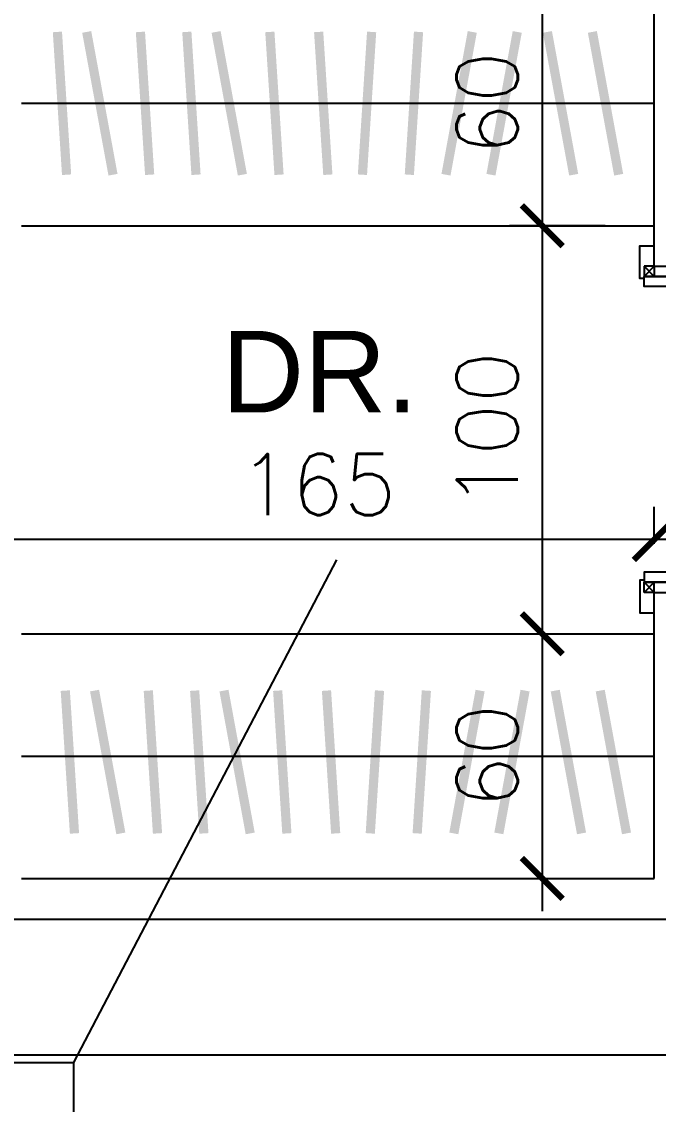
# Model space of a CAD drawing. Header units: centimetres. Extents: x -2093 to 438, y -64 to 4985.
# Drawn here: x -830 to -674, y 1162.7 to 1428 of the extents above; entities that cross this region are included whole.
import ezdxf
from ezdxf.xclip import XClip

# ---------------------------------------------------------------- set-up
doc = ezdxf.new("R2010")
doc.units = ezdxf.units.CM
doc.header["$LTSCALE"] = 100
doc.header["$MEASUREMENT"] = 0
doc.header["$XCLIPFRAME"] = 0
for name, color, linetype in [('$0$SCHEDUALE LINES-01', 2, 'Continuous'), ('$0$SCHEDUALE LINES-02', 8, 'Continuous'), ('A0-01 FLOOR PLANS$0$CAB', 1, 'Continuous'), ('A0-01 FLOOR PLANS$0$CABINET', 4, 'Continuous'), ('A0-01 FLOOR PLANS$0$DIM IN', 1, 'Continuous'), ('A0-01 FLOOR PLANS$0$DOOR', 1, 'Continuous'), ('A0-01 FLOOR PLANS$0$TEXT', 3, 'Continuous'), ('A0-01 FLOOR PLANS$0$WALL-01', 7, 'Continuous'), ('DIM IN', 1, 'Continuous')]:
    doc.layers.add(name, color=color, linetype=linetype)
doc.styles.add('A0-01 FLOOR PLANS$0$22', font='romans.shx')
doc.styles.add('A0-01 FLOOR PLANS$0$ART-PS-1', font='arial.ttf', dxfattribs={"height": 20})
doc.dimstyles.new('A0-01 FLOOR PLANS$0$100', dxfattribs={"dimtxt": 15, "dimasz": 10, "dimexe": 8, "dimexo": 12, "dimgap": 6, "dimtad": 1, "dimdec": 0, "dimzin": 0, "dimdsep": 46, "dimtxsty": 'A0-01 FLOOR PLANS$0$22', "dimblk": 'A0-01 FLOOR PLANS$0$_ARCHTICK', "dimcen": 30, "dimdle": 8, "dimclrd": 1, "dimclre": 1, "dimclrt": 2, "dimadec": 0, "dimazin": 0, "dimtfac": 1, "dimtdec": 0, "dimtmove": 2, "dimatfit": 3, "dimldrblk": 'A0-01 FLOOR PLANS$0$_OBLIQUE', "dimfxl": 100, "dimtolj": 1, "dimtzin": 0, "dimarcsym": 0})

# ---------------------------------------------------------------- blocks, each defined once
blk = doc.blocks.new('A0-01 FLOOR PLANS$0$_ARCHTICK')
at = {"color": 0, "linetype": 'ByBlock', "const_width": 0.15}
blk.add_lwpolyline([(-0.5, -0.5), (0.5, 0.5)], dxfattribs=at)
blk = doc.blocks.new('*D256')
at = {"layer": 'A0-01 FLOOR PLANS$0$DIM IN', "color": 1, "lineweight": -2, "transparency": 16777216}
for p, q in [((-840, 1196), (-840, 1166.7)), ((-430, 1196), (-430, 1166.7)), ((-422, 1174.7), (-848, 1174.7))]:
    blk.add_line(p, q, dxfattribs=at)
at = {"layer": 'Defpoints', "color": 0, "transparency": 16777216}
for p in [(-840, 1208), (-430, 1208), (-840, 1174.7)]:
    blk.add_point(p, dxfattribs=at)
at = {"layer": 'A0-01 FLOOR PLANS$0$DIM IN', "color": 1, "lineweight": -2, "transparency": 16777216, "xscale": 10, "yscale": 10, "zscale": 10, "rotation": 180}
blk.add_blockref('A0-01 FLOOR PLANS$0$_ARCHTICK', (-840, 1174.7), dxfattribs=at)
at = {"layer": 'A0-01 FLOOR PLANS$0$DIM IN', "color": 1, "lineweight": -2, "transparency": 16777216, "xscale": 10, "yscale": 10, "zscale": 10}
blk.add_blockref('A0-01 FLOOR PLANS$0$_ARCHTICK', (-430, 1174.7), dxfattribs=at)
at = {"layer": 'A0-01 FLOOR PLANS$0$DIM IN', "color": 2, "transparency": 16777216, "insert": (-635, 1188.2), "char_height": 15, "attachment_point": 5, "style": 'A0-01 FLOOR PLANS$0$22'}
blk.add_mtext('\\A1;410', dxfattribs=at)
blk = doc.blocks.new('A0-01 FLOOR PLANS$0$_OBLIQUE')
at = {"color": 0, "linetype": 'ByBlock'}
blk.add_line((-0.5, -0.5), (0.5, 0.5), dxfattribs=at)
blk = doc.blocks.new('*D205')
at = {"layer": 'A0-01 FLOOR PLANS$0$DIM IN', "color": 1, "lineweight": -2, "transparency": 16777216}
for p, q in [((-702.45, 1446), (-702.45, 1370)), ((-687, 1438), (-710.45, 1438)), ((-687, 1378), (-710.45, 1378))]:
    blk.add_line(p, q, dxfattribs=at)
at = {"layer": 'Defpoints', "color": 0, "transparency": 16777216}
for p in [(-675, 1438), (-702.45, 1378), (-675, 1378)]:
    blk.add_point(p, dxfattribs=at)
at = {"layer": 'A0-01 FLOOR PLANS$0$DIM IN', "color": 1, "lineweight": -2, "transparency": 16777216, "xscale": 10, "yscale": 10, "zscale": 10}
for p, rotation in [((-702.45, 1438), 90), ((-702.45, 1378), 270)]:
    blk.add_blockref('A0-01 FLOOR PLANS$0$_ARCHTICK', p, dxfattribs=dict(at, rotation=rotation))
at = {"layer": 'A0-01 FLOOR PLANS$0$DIM IN', "color": 2, "transparency": 16777216, "insert": (-715.95, 1408), "char_height": 15, "attachment_point": 5, "rotation": 90, "style": 'A0-01 FLOOR PLANS$0$22'}
blk.add_mtext('\\A1;60', dxfattribs=at)
blk = doc.blocks.new('*D206')
at = {"layer": 'A0-01 FLOOR PLANS$0$DIM IN', "color": 1, "lineweight": -2, "transparency": 16777216}
for p, q in [((-702.45, 1386), (-702.45, 1270)), ((-687, 1378), (-710.45, 1378)), ((-714.45, 1278), (-710.45, 1278))]:
    blk.add_line(p, q, dxfattribs=at)
at = {"layer": 'Defpoints', "color": 0, "transparency": 16777216}
for p in [(-675, 1378), (-702.45, 1278), (-702.45, 1278)]:
    blk.add_point(p, dxfattribs=at)
at = {"layer": 'A0-01 FLOOR PLANS$0$DIM IN', "color": 1, "lineweight": -2, "transparency": 16777216, "xscale": 10, "yscale": 10, "zscale": 10}
for p, rotation in [((-702.45, 1378), 90), ((-702.45, 1278), 270)]:
    blk.add_blockref('A0-01 FLOOR PLANS$0$_ARCHTICK', p, dxfattribs=dict(at, rotation=rotation))
at = {"layer": 'A0-01 FLOOR PLANS$0$DIM IN', "color": 2, "transparency": 16777216, "insert": (-715.95, 1328), "char_height": 15, "attachment_point": 5, "rotation": 90, "style": 'A0-01 FLOOR PLANS$0$22'}
blk.add_mtext('\\A1;100', dxfattribs=at)
blk = doc.blocks.new('*D207')
at = {"layer": 'A0-01 FLOOR PLANS$0$DIM IN', "color": 1, "lineweight": -2, "transparency": 16777216}
for p, q in [((-702.45, 1286), (-702.45, 1210)), ((-714.45, 1278), (-710.45, 1278)), ((-714.45, 1218), (-710.45, 1218))]:
    blk.add_line(p, q, dxfattribs=at)
at = {"layer": 'Defpoints', "color": 0, "transparency": 16777216}
for p in [(-702.45, 1278), (-702.45, 1218), (-702.45, 1218)]:
    blk.add_point(p, dxfattribs=at)
at = {"layer": 'A0-01 FLOOR PLANS$0$DIM IN', "color": 1, "lineweight": -2, "transparency": 16777216, "xscale": 10, "yscale": 10, "zscale": 10}
for p, rotation in [((-702.45, 1278), 90), ((-702.45, 1218), 270)]:
    blk.add_blockref('A0-01 FLOOR PLANS$0$_ARCHTICK', p, dxfattribs=dict(at, rotation=rotation))
at = {"layer": 'A0-01 FLOOR PLANS$0$DIM IN', "color": 2, "transparency": 16777216, "insert": (-715.95, 1248), "char_height": 15, "attachment_point": 5, "rotation": 90, "style": 'A0-01 FLOOR PLANS$0$22'}
blk.add_mtext('\\A1;60', dxfattribs=at)
blk = doc.blocks.new('*D209')
at = {"layer": 'A0-01 FLOOR PLANS$0$DIM IN', "color": 1, "lineweight": -2, "transparency": 16777216}
for p, q in [((-840, 1290), (-840, 1309.08)), ((-675, 1300), (-675, 1309.08)), ((-667, 1301.08), (-848, 1301.08))]:
    blk.add_line(p, q, dxfattribs=at)
at = {"layer": 'Defpoints', "color": 0, "transparency": 16777216}
for p in [(-840, 1301.08), (-675, 1288), (-840, 1278)]:
    blk.add_point(p, dxfattribs=at)
at = {"layer": 'A0-01 FLOOR PLANS$0$DIM IN', "color": 1, "lineweight": -2, "transparency": 16777216, "xscale": 10, "yscale": 10, "zscale": 10, "rotation": 180}
blk.add_blockref('A0-01 FLOOR PLANS$0$_ARCHTICK', (-840, 1301.08), dxfattribs=at)
at = {"layer": 'A0-01 FLOOR PLANS$0$DIM IN', "color": 1, "lineweight": -2, "transparency": 16777216, "xscale": 10, "yscale": 10, "zscale": 10}
blk.add_blockref('A0-01 FLOOR PLANS$0$_ARCHTICK', (-675, 1301.08), dxfattribs=at)
at = {"layer": 'A0-01 FLOOR PLANS$0$DIM IN', "color": 2, "transparency": 16777216, "insert": (-757.5, 1314.58), "char_height": 15, "attachment_point": 5, "style": 'A0-01 FLOOR PLANS$0$22'}
blk.add_mtext('\\A1;165', dxfattribs=at)
blk = doc.blocks.new('A0-01 FLOOR PLANS$0$DOOR 25CM')
at = {"layer": 'A0-01 FLOOR PLANS$0$DOOR'}
blk.add_lwpolyline([(-4739.05, 1353.5), (-4735.05, 1353.5), (-4735.05, 1261.5), (-4739.05, 1261.5)], close=True, dxfattribs=at)
for points in [[(-4739.05, 1341.5), (-4739.35, 1341.5), (-4739.35, 1346.5), (-4739.05, 1346.5)], [(-4735.05, 1341.5), (-4734.75, 1341.5), (-4734.75, 1346.5), (-4735.05, 1346.5)]]:
    blk.add_lwpolyline(points, dxfattribs=at)
for points in [[(-4739.35, 1344.8), (-4743.85, 1344.8, 0.414214), (-4744.35, 1344.3), (-4744.35, 1332, 0.414214), (-4744.15, 1331.8), (-4742.95, 1331.8, 0.414214), (-4742.75, 1332), (-4742.75, 1343, -0.414214), (-4742.55, 1343.2), (-4739.35, 1343.2)], [(-4734.75, 1344.8), (-4730.26, 1344.8, -0.414214), (-4729.76, 1344.3), (-4729.76, 1332, -0.414214), (-4729.96, 1331.8), (-4731.16, 1331.8, -0.414214), (-4731.36, 1332), (-4731.36, 1343, 0.414214), (-4731.56, 1343.2), (-4734.75, 1343.2)]]:
    blk.add_lwpolyline(points, format="xyb", dxfattribs=at)
blk.add_arc((-4737.11, 1263.56), 89.94, 89.9604, 181.3128, dxfattribs=at)
blk = doc.blocks.new('A0-01 FLOOR PLANS$0$70-100')
at = {"layer": 'A0-01 FLOOR PLANS$0$DOOR', "linetype": 'Continuous'}
for p, q in [((-5, 12.5), (-5, 10)), ((84.98, 12.5), (84.98, 10)), ((-5, -2.5), (-5, 0)), ((84.98, -2.5), (84.98, 0)), ((2.5, -2.5), (2.5, 0)), ((77.48, -2.5), (77.48, 0))]:
    blk.add_line(p, q, dxfattribs=at)
at = {"layer": 'A0-01 FLOOR PLANS$0$DOOR'}
for p, q in [((0, 12.5), (2.5, 12.5)), ((0, 10), (0, 12.5)), ((2.5, 12.5), (0, 10)), ((2.5, 10), (0, 12.5)), ((79.98, 12.5), (77.48, 12.5)), ((77.48, 12.5), (79.98, 10)), ((77.48, 10), (79.98, 12.5)), ((79.98, 10), (79.98, 12.5)), ((0, 10), (2.5, 10)), ((79.98, 10), (77.48, 10)), ((2.5, -2.5), (0, 0)), ((77.48, -2.5), (79.98, 0)), ((0, 0), (0, -2.5)), ((2.5, 0), (0, -2.5)), ((0, 0), (2.5, 0)), ((0, -2.5), (2.5, -2.5)), ((77.48, 0), (79.98, -2.5)), ((79.98, 0), (77.48, 0)), ((79.98, -2.5), (77.48, -2.5)), ((79.98, 0), (79.98, -2.5))]:
    blk.add_line(p, q, dxfattribs=at)
for points in [[(3, 12.5), (3, 13.5), (-5, 13.5), (-5, 12.5)], [(76.98, 12.5), (76.98, 13.5), (84.98, 13.5), (84.98, 12.5)], [(2.5, 12.5), (2.5, -2.5)], [(2.5, 12.5), (4, 12.5), (4, 8.5), (5, 8.5), (5, -2.5), (2.5, -2.5), (2.5, 12.5)], [(77.48, 12.5), (75.98, 12.5), (75.98, 8.5), (74.98, 8.5), (74.98, -2.5), (77.48, -2.5), (77.48, 12.5)], [(77.48, 12.5), (77.48, -2.5)], [(3, -2.5), (3, -3.5), (-5, -3.5), (-5, -2.5)], [(76.98, -2.5), (76.98, -3.5), (84.98, -3.5), (84.98, -2.5)]]:
    blk.add_lwpolyline(points, dxfattribs=at)
at = {"layer": 'A0-01 FLOOR PLANS$0$DOOR', "linetype": 'Continuous', "xscale": -0.7825568214834222, "yscale": 0.7825568214834222, "zscale": 0.7825568214834222}
blk.add_blockref('A0-01 FLOOR PLANS$0$DOOR 25CM', (-3701.45, -974.7), dxfattribs=at)
blk = doc.blocks.new('A0-01 FLOOR PLANS')
at = {"layer": 'A0-01 FLOOR PLANS$0$CAB', "const_width": 2.25}
for points in [[(-821.24, 1425.5), (-818.99, 1390.5)], [(-814.06, 1425.5), (-807.62, 1390.5)], [(-800.9, 1425.5), (-798.64, 1390.5)], [(-789.53, 1425.5), (-787.28, 1390.5)], [(-782.36, 1425.5), (-775.92, 1390.5)], [(-769.19, 1425.5), (-766.94, 1390.5)], [(-757.23, 1425.5), (-754.98, 1390.5)], [(-744.25, 1425.5), (-746.5, 1390.5)], [(-732.76, 1425.5), (-735.01, 1390.5)], [(-719.59, 1425.5), (-726.03, 1390.5)], [(-708.57, 1425.5), (-715.01, 1390.5)], [(-701.18, 1425.5), (-694.74, 1390.5)], [(-690.16, 1425.5), (-683.72, 1390.5)], [(-819.31, 1264.06), (-817.06, 1229.06)], [(-812.14, 1264.06), (-805.7, 1229.06)], [(-798.97, 1264.06), (-796.72, 1229.06)], [(-787.61, 1264.06), (-785.36, 1229.06)], [(-780.43, 1264.06), (-774, 1229.06)], [(-767.27, 1264.06), (-765.02, 1229.06)], [(-755.31, 1264.06), (-753.06, 1229.06)], [(-742.32, 1264.06), (-744.58, 1229.06)], [(-730.84, 1264.06), (-733.09, 1229.06)], [(-717.67, 1264.06), (-724.11, 1229.06)], [(-706.65, 1264.06), (-713.08, 1229.06)], [(-699.26, 1264.06), (-692.82, 1229.06)], [(-688.24, 1264.06), (-681.8, 1229.06)]]:
    blk.add_lwpolyline(points, dxfattribs=at)
at = {"layer": 'A0-01 FLOOR PLANS$0$CABINET', "linetype": 'Continuous'}
for p, q in [((-830, 1408), (-675, 1408)), ((-830, 1378), (-675, 1378)), ((-830, 1278), (-675, 1278)), ((-830, 1248), (-675, 1248))]:
    blk.add_line(p, q, dxfattribs=at)
at = {"layer": 'A0-01 FLOOR PLANS$0$WALL-01'}
for p, q in [((-675, 1368.09), (-675, 1438)), ((-675, 1368.09), (-665, 1368.09)), ((-675, 1218), (-675, 1288.11)), ((-675, 1288.11), (-665, 1288.11)), ((-830, 1218), (-675, 1218)), ((-840, 1208), (-430, 1208))]:
    blk.add_line(p, q, dxfattribs=at)
at = {"layer": 'A0-01 FLOOR PLANS$0$DOOR', "rotation": 270}
blk.add_blockref('A0-01 FLOOR PLANS$0$70-100', (-675, 1368.09), dxfattribs=at)
at = {"layer": 'A0-01 FLOOR PLANS$0$TEXT', "style": 'A0-01 FLOOR PLANS$0$ART-PS-1'}
blk.add_text('DR.', height=20, dxfattribs=at).set_placement((-780.98, 1332.23))
at = {"layer": 'A0-01 FLOOR PLANS$0$DIM IN'}
for base, p1, p2, picture, middle in [((-702.45, 1378), (-675, 1438), (-675, 1378), '*D205', (-715.95, 1408)), ((-702.45, 1278), (-675, 1378), (-702.45, 1278), '*D206', (-715.95, 1328)), ((-702.45, 1218), (-702.45, 1278), (-702.45, 1218), '*D207', (-715.95, 1248))]:
    dim = blk.add_linear_dim(base=base, p1=p1, p2=p2, angle=90, dimstyle='A0-01 FLOOR PLANS$0$100', override={"dimfxl": 0.075}, dxfattribs=at)
    dim.commit()
    dim.dimension.update_dxf_attribs({"geometry": picture, "text_midpoint": middle})
for base, p1, p2, picture, middle in [((-840, 1301.08), (-675, 1288), (-840, 1278), '*D209', (-757.5, 1314.58)), ((-840, 1174.7), (-430, 1208), (-840, 1208), '*D256', (-635, 1188.2))]:
    dim = blk.add_linear_dim(base=base, p1=p1, p2=p2, dimstyle='A0-01 FLOOR PLANS$0$100', override={"dimfxl": 0.075}, dxfattribs=at)
    dim.commit()
    dim.dimension.update_dxf_attribs({"geometry": picture, "text_midpoint": middle})

msp = doc.modelspace()

# ---------------------------------------------------------------- linework, layer by layer
at = {"layer": '$0$SCHEDUALE LINES-01'}
msp.add_lwpolyline([(-866.02, 1172.9), (-817.26, 1172.9), (-817.26, 1124.15), (-866.02, 1124.15)], close=True, dxfattribs=at)
at = {"layer": '$0$SCHEDUALE LINES-02', "color": 240, "true_color": 0xed1f24}
msp.add_lwpolyline([(-752.82, 1296.09), (-817.26, 1172.9)], dxfattribs=at)

# ---------------------------------------------------------------- block references
at = {"layer": 'DIM IN'}
ref = msp.add_blockref('A0-01 FLOOR PLANS', (0, 0), dxfattribs=at)
XClip(ref).set_block_clipping_path([(-2776.1374472706, -63.5198747971), (-25.2799057033, 3544.9387921137)])

doc.saveas('drawing.dxf')
